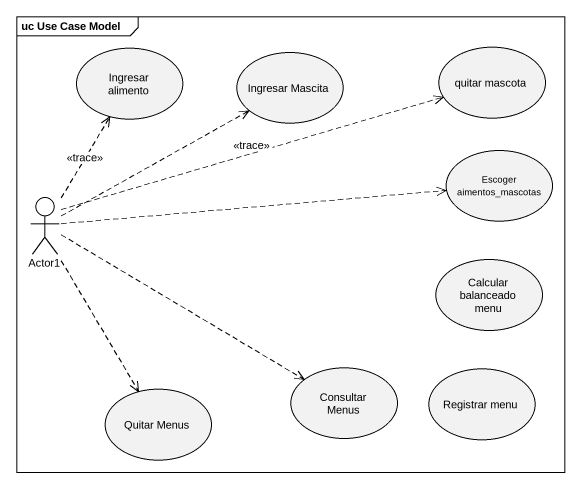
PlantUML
@startuml
mainframe uc Use Case Model
usecase "Ingresar alimento" as Ingresar_alimento
usecase "Ingresar Mascita" as Ingresar_Mascita
usecase "quitar mascota" as quitar_mascota
usecase "Escoger aimentos_mascotas" as Escoger_aimentos_mascotas
actor Actor1
usecase "Calcular balanceado menu" as Calcular_balanceado_menu
usecase "Quitar Menus" as Quitar_Menus
usecase "Consultar Menus" as Consultar_Menus
usecase "Registrar menu" as Registrar_menu
Actor1 .up.> Ingresar_alimento : <<trace>>
Actor1 .up.> Ingresar_Mascita
Actor1 .right.> quitar_mascota : <<trace>>
Actor1 .right.> Escoger_aimentos_mascotas
Actor1 ..> Quitar_Menus
Actor1 .right.> Consultar_Menus
@enduml
